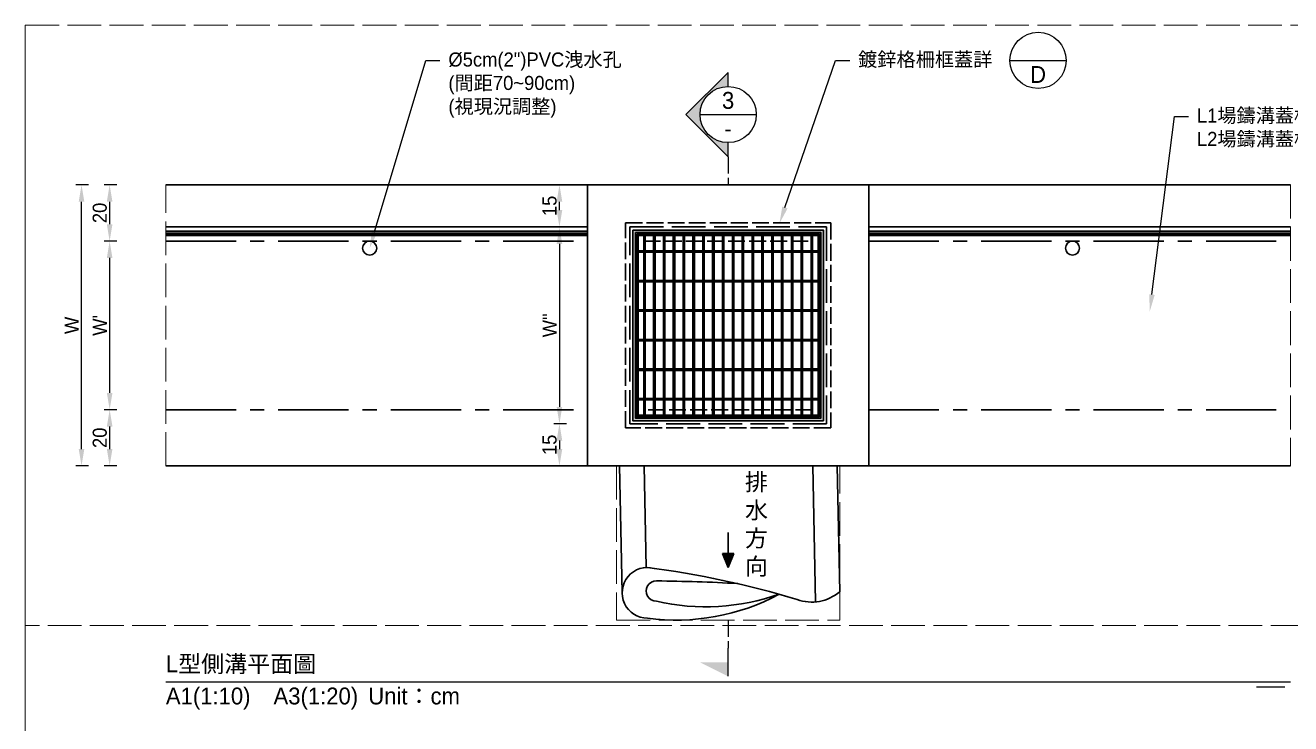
# Model space of a CAD drawing. Extents: x -6810 to 5075, y -2187 to 1200.
# Drawn here: x -5730 to -5279.9, y -248.5 to 0 of the extents above; entities that cross this region are included whole.
import ezdxf
from ezdxf import colors
from ezdxf.entities.mleader import LeaderData, LeaderLine
from ezdxf.math import Vec2, Vec3

# ---------------------------------------------------------------- set-up
doc = ezdxf.new("R2010")
doc.units = 0
doc.header["$MEASUREMENT"] = 0
doc.linetypes.add('ACAD_ISO02W100', pattern=[15, 12, -3])
doc.linetypes.add('CENTERX2', pattern=[4, 2.5, -0.5, 0.5, -0.5])
doc.layers.add('一、4.基本-隱藏', color=9, linetype='ACAD_ISO02W100', lineweight=20, plot=False)
doc.layers.add('三、1.文字-說明文字', color=2, linetype='Continuous')
doc.layers.add('三、3.文字-註解文字', color=2, linetype='Continuous')
for name, color, linetype, lineweight in [('二、2.繪圖-施作項目', 181, 'Continuous', 30), ('二、3.繪圖-排水流向', 170, 'Continuous', 30), ('二、6.繪圖-其他施作項目', 35, 'Continuous', 30)]:
    doc.layers.add(name, color=color, linetype=linetype, lineweight=lineweight)
doc.styles.add('次圖名(詳圖)', font='MS PGothic.ttf', dxfattribs={"height": 6})
doc.styles.add('註解文字(詳圖)', font='MS PGothic.ttf', dxfattribs={"height": 5})
doc.dimstyles.new('註解文字(詳圖)', dxfattribs={"dimtxt": 5, "dimasz": 6, "dimexe": 2, "dimexo": 5, "dimgap": 1, "dimtad": 2, "dimzin": 0, "dimdsep": 46, "dimtxsty": '註解文字(詳圖)', "dimcen": 0.1, "dimclrd": 144, "dimclre": 144, "dimclrt": 256, "dimadec": 0, "dimazin": 0, "dimtfac": 1, "dimtofl": 0, "dimtmove": 0, "dimatfit": 3, "dimfxlon": 1, "dimtolj": 1, "dimtzin": 0, "dimlwd": -1, "dimlwe": -1, "dimarcsym": 1})
pattern_1 = [(45, (-6915.3608, 106.9043), (-2.65165, 2.65165), []), (45, (-6914.477, 106.9043), (-2.65165, 2.65165), []), (45, (-6913.593, 106.9043), (-2.65165, 2.65165), []), (45, (-6912.709, 106.9043), (-2.65165, 2.65165), [])]

# ---------------------------------------------------------------- blocks, each defined once
blk = doc.blocks.new('*D221')
at = {"layer": 'Defpoints', "color": 0, "transparency": 16777216}
for p in [(-5680, -56.75), (-5700, -76.75), (-5680, -76.75)]:
    blk.add_point(p, dxfattribs=at)
at = {"layer": '三、3.文字-註解文字', "color": 144, "transparency": 16777216}
for p, q in [((-5697.5, -56.75), (-5702, -56.75)), ((-5700, -62.75), (-5700, -70.75)), ((-5697.5, -76.75), (-5702, -76.75))]:
    blk.add_line(p, q, dxfattribs=at)
for points in [[(-5701, -62.75), (-5699, -62.75), (-5700, -56.75)], [(-5701, -70.75), (-5699, -70.75), (-5700, -76.75)]]:
    blk.add_solid(points, dxfattribs=at)
at = {"layer": '三、3.文字-註解文字', "transparency": 16777216, "insert": (-5703.5, -66.75), "char_height": 5, "attachment_point": 5, "rotation": 90, "style": '註解文字(詳圖)'}
blk.add_mtext('\\A1;20', dxfattribs=at)
blk = doc.blocks.new('*D222')
at = {"layer": 'Defpoints', "color": 0, "transparency": 16777216}
for p in [(-5680, -76.75), (-5700, -136.75), (-5680, -136.75)]:
    blk.add_point(p, dxfattribs=at)
at = {"layer": '三、3.文字-註解文字', "color": 144, "transparency": 16777216}
for p, q in [((-5697.5, -76.75), (-5702, -76.75)), ((-5700, -82.75), (-5700, -130.75)), ((-5697.5, -136.75), (-5702, -136.75))]:
    blk.add_line(p, q, dxfattribs=at)
for points in [[(-5701, -82.75), (-5699, -82.75), (-5700, -76.75)], [(-5701, -130.75), (-5699, -130.75), (-5700, -136.75)]]:
    blk.add_solid(points, dxfattribs=at)
at = {"layer": '三、3.文字-註解文字', "transparency": 16777216, "insert": (-5703.5, -106.75), "char_height": 5, "attachment_point": 5, "rotation": 90, "style": '註解文字(詳圖)'}
blk.add_mtext("\\A1;W'", dxfattribs=at)
blk = doc.blocks.new('*D223')
at = {"layer": 'Defpoints', "color": 0, "transparency": 16777216}
for p in [(-5680, -136.75), (-5700, -156.75), (-5680, -156.75)]:
    blk.add_point(p, dxfattribs=at)
at = {"layer": '三、3.文字-註解文字', "color": 144, "transparency": 16777216}
for p, q in [((-5697.5, -136.75), (-5702, -136.75)), ((-5700, -142.75), (-5700, -150.75)), ((-5697.5, -156.75), (-5702, -156.75))]:
    blk.add_line(p, q, dxfattribs=at)
for points in [[(-5701, -142.75), (-5699, -142.75), (-5700, -136.75)], [(-5701, -150.75), (-5699, -150.75), (-5700, -156.75)]]:
    blk.add_solid(points, dxfattribs=at)
at = {"layer": '三、3.文字-註解文字', "transparency": 16777216, "insert": (-5703.5, -146.75), "char_height": 5, "attachment_point": 5, "rotation": 90, "style": '註解文字(詳圖)'}
blk.add_mtext('\\A1;20', dxfattribs=at)
blk = doc.blocks.new('排水流向')
at = {"layer": '二、3.繪圖-排水流向'}
h = blk.add_hatch(color=256, dxfattribs=at)
h.dxf.hatch_style = 1
h.paths.add_polyline_path([(0, 1), (0, -1), (2.5, 0)])
for points in [[(-3.75, 0), (0, 0)], [(0, 1), (0, -1)], [(2.5, 0), (0, 1)], [(2.5, 0), (0, -1)]]:
    blk.add_lwpolyline(points, dxfattribs=at)
blk = doc.blocks.new('*D335')
at = {"layer": 'Defpoints', "color": 0, "ltscale": 0.25, "transparency": 16777216}
for p in [(-5540, -56.75), (-5515, -56.75), (-5515, -71.75)]:
    blk.add_point(p, dxfattribs=at)
at = {"layer": '三、3.文字-註解文字', "color": 144, "ltscale": 0.25, "transparency": 16777216}
for p, q in [((-5537.5, -56.75), (-5542, -56.75)), ((-5540, -65.75), (-5540, -62.75)), ((-5537.5, -71.75), (-5542, -71.75))]:
    blk.add_line(p, q, dxfattribs=at)
for points in [[(-5541, -62.75), (-5539, -62.75), (-5540, -56.75)], [(-5541, -65.75), (-5539, -65.75), (-5540, -71.75)]]:
    blk.add_solid(points, dxfattribs=at)
at = {"layer": '三、3.文字-註解文字', "ltscale": 0.25, "transparency": 16777216, "insert": (-5543.5, -64.25), "char_height": 5, "attachment_point": 5, "rotation": 90, "style": '註解文字(詳圖)'}
blk.add_mtext('\\A1;15', dxfattribs=at)
blk = doc.blocks.new('*D336')
at = {"layer": 'Defpoints', "color": 0, "ltscale": 0.25, "transparency": 16777216}
for p in [(-5515, -71.75), (-5540, -141.75), (-5515, -141.75)]:
    blk.add_point(p, dxfattribs=at)
at = {"layer": '三、3.文字-註解文字', "color": 144, "ltscale": 0.25, "transparency": 16777216}
for p, q in [((-5537.5, -71.75), (-5542, -71.75)), ((-5540, -77.75), (-5540, -135.75)), ((-5537.5, -141.75), (-5542, -141.75))]:
    blk.add_line(p, q, dxfattribs=at)
for points in [[(-5541, -77.75), (-5539, -77.75), (-5540, -71.75)], [(-5541, -135.75), (-5539, -135.75), (-5540, -141.75)]]:
    blk.add_solid(points, dxfattribs=at)
at = {"layer": '三、3.文字-註解文字', "ltscale": 0.25, "transparency": 16777216, "insert": (-5543.5, -106.75), "char_height": 5, "attachment_point": 5, "rotation": 90, "style": '註解文字(詳圖)'}
blk.add_mtext('\\A1;W"', dxfattribs=at)
blk = doc.blocks.new('*D337')
at = {"layer": 'Defpoints', "color": 0, "ltscale": 0.25, "transparency": 16777216}
for p in [(-5515, -141.75), (-5540, -156.75), (-5515, -156.75)]:
    blk.add_point(p, dxfattribs=at)
at = {"layer": '三、3.文字-註解文字', "color": 144, "ltscale": 0.25, "transparency": 16777216}
for p, q in [((-5537.5, -141.75), (-5542, -141.75)), ((-5540, -147.75), (-5540, -150.75)), ((-5537.5, -156.75), (-5542, -156.75))]:
    blk.add_line(p, q, dxfattribs=at)
for points in [[(-5541, -147.75), (-5539, -147.75), (-5540, -141.75)], [(-5541, -150.75), (-5539, -150.75), (-5540, -156.75)]]:
    blk.add_solid(points, dxfattribs=at)
at = {"layer": '三、3.文字-註解文字', "ltscale": 0.25, "transparency": 16777216, "insert": (-5543.5, -149.25), "char_height": 5, "attachment_point": 5, "rotation": 90, "style": '註解文字(詳圖)'}
blk.add_mtext('\\A1;15', dxfattribs=at)
blk = doc.blocks.new('*D338')
at = {"layer": 'Defpoints', "color": 0, "ltscale": 0.25, "transparency": 16777216}
for p in [(-5710, -56.75), (-5680, -56.75), (-5680, -156.75)]:
    blk.add_point(p, dxfattribs=at)
at = {"layer": '三、3.文字-註解文字', "color": 144, "ltscale": 0.25, "transparency": 16777216}
for p, q in [((-5707.5, -56.75), (-5712, -56.75)), ((-5710, -150.75), (-5710, -62.75)), ((-5707.5, -156.75), (-5712, -156.75))]:
    blk.add_line(p, q, dxfattribs=at)
for points in [[(-5711, -62.75), (-5709, -62.75), (-5710, -56.75)], [(-5711, -150.75), (-5709, -150.75), (-5710, -156.75)]]:
    blk.add_solid(points, dxfattribs=at)
at = {"layer": '三、3.文字-註解文字', "ltscale": 0.25, "transparency": 16777216, "insert": (-5713.5, -106.75), "char_height": 5, "attachment_point": 5, "rotation": 90, "style": '註解文字(詳圖)'}
blk.add_mtext('\\A1;W', dxfattribs=at)

msp = doc.modelspace()

# ---------------------------------------------------------------- hatches: boundary and pattern name
at = {"layer": '三、3.文字-註解文字'}
h = msp.add_hatch(color=256, dxfattribs=at)
h.dxf.hatch_style = 1
h.paths.add_polyline_path([(-5480, -16.75), (-5495, -31.75), (-5480, -46.75), (-5480, -41.75, -0.4142136), (-5490, -31.75, -0.4142136), (-5480, -21.75)])
h = msp.add_hatch(color=256, dxfattribs=at)
h.dxf.hatch_style = 1
h.paths.add_polyline_path([(-5490, -226.602), (-5480, -231.602), (-5480, -226.602)])
at = {"layer": '二、6.繪圖-其他施作項目'}
h = msp.add_hatch(color=256, dxfattribs=at)
h.dxf.hatch_style = 1
h.paths.add_polyline_path([(-5513.9, -140.65), (-5446.1, -140.65), (-5446.1, -72.85), (-5513.9, -72.85)])
h.paths.add_polyline_path([(-5513, -139.75), (-5447, -139.75), (-5447, -73.75), (-5513, -73.75)], flags=16)
h = msp.add_hatch(dxfattribs=at)
h.set_pattern_fill('ANSI34', color=256, scale=5)
h.set_pattern_definition(pattern_1)
h.paths.add_polyline_path([(-5448, -80.25), (-5512, -80.25), (-5512, -80.75), (-5448, -80.75)])
h = msp.add_hatch(dxfattribs=at)
h.set_pattern_fill('ANSI34', color=256, scale=5)
h.set_pattern_definition(pattern_1)
h.paths.add_polyline_path([(-5448, -90.75), (-5512, -90.75), (-5512, -91.25), (-5448, -91.25)])
h = msp.add_hatch(dxfattribs=at)
h.set_pattern_fill('ANSI34', color=256, scale=5)
h.set_pattern_definition(pattern_1)
h.paths.add_polyline_path([(-5448, -101.25), (-5512, -101.25), (-5512, -101.75), (-5448, -101.75)])
h = msp.add_hatch(dxfattribs=at)
h.set_pattern_fill('ANSI34', color=256, scale=5)
h.set_pattern_definition(pattern_1)
h.paths.add_polyline_path([(-5448, -111.75), (-5512, -111.75), (-5512, -112.25), (-5448, -112.25)])
h = msp.add_hatch(dxfattribs=at)
h.set_pattern_fill('ANSI34', color=256, scale=5)
h.set_pattern_definition(pattern_1)
h.paths.add_polyline_path([(-5448, -122.25), (-5512, -122.25), (-5512, -122.75), (-5448, -122.75)])
h = msp.add_hatch(dxfattribs=at)
h.set_pattern_fill('ANSI34', color=256, scale=5)
h.set_pattern_definition(pattern_1)
h.paths.add_polyline_path([(-5448, -132.75), (-5512, -132.75), (-5512, -133.25), (-5448, -133.25)])

# ---------------------------------------------------------------- linework, layer by layer
at = {"layer": '一、4.基本-隱藏'}
for points in [[(-5730, 0), (-4950, 0), (-4950, -507), (-5730, -507)], [(-5730, 0), (-5230, 0), (-5230, -213.5), (-5730, -213.5)], [(-5680, -56.75), (-5530, -56.75), (-5530, -156.75), (-5680, -156.75)], [(-5430, -56.75), (-5280, -56.75), (-5280, -156.75), (-5430, -156.75)], [(-5519.698, -156.75), (-5519.698, -211.602), (-5440.302, -211.602), (-5440.302, -156.75)], [(-5230, -213.5), (-5730, -213.5), (-5730, -253.5), (-5230, -253.5)]]:
    msp.add_lwpolyline(points, close=True, dxfattribs=at)
at = {"layer": '三、3.文字-註解文字'}
for points in [[(-5379.75, -12.5), (-5359.75, -12.5)], [(-5480, -21.75), (-5480, -16.75), (-5495, -31.75), (-5480, -46.75), (-5480, -41.75)], [(-5490, -31.75), (-5470, -31.75)], [(-5480, -231.602), (-5480, -221.602)], [(-5680, -233.5), (-5280, -233.5)], [(-5282, -235.5), (-5292, -235.5)]]:
    msp.add_lwpolyline(points, dxfattribs=at)
at = {"layer": '三、3.文字-註解文字', "linetype": 'ACAD_ISO02W100', "ltscale": 0.5}
for points in [[(-5480, -46.75), (-5480, -56.75)], [(-5480, -211.602), (-5480, -221.602)]]:
    msp.add_lwpolyline(points, dxfattribs=at)
at = {"layer": '三、3.文字-註解文字'}
for centre in [(-5369.75, -12.5), (-5480, -31.75)]:
    msp.add_circle(centre, 10, dxfattribs=at)
at = {"layer": '二、2.繪圖-施作項目'}
msp.add_lwpolyline([(-5530, -56.75), (-5430, -56.75), (-5430, -156.75), (-5530, -156.75)], close=True, dxfattribs=at)
at = {"layer": '二、2.繪圖-施作項目', "linetype": 'ACAD_ISO02W100'}
msp.add_lwpolyline([(-5515, -71.75), (-5445, -71.75), (-5445, -141.75), (-5515, -141.75)], close=True, dxfattribs=at)
at = {"layer": '二、6.繪圖-其他施作項目'}
for points in [[(-5680, -56.75), (-5530, -56.75)], [(-5430, -56.75), (-5280, -56.75)], [(-5680, -71.75), (-5530, -71.75)], [(-5430, -71.75), (-5280, -71.75)], [(-5680, -73.25), (-5530, -73.25)], [(-5680, -74), (-5530, -74)], [(-5680, -74.375), (-5530, -74.375)], [(-5680, -74.75), (-5530, -74.75)], [(-5512.5, -74.25), (-5447.5, -74.25)], [(-5512.5, -74.25), (-5512.5, -139.25)], [(-5512, -74.25), (-5512, -139.25)], [(-5512, -74.75), (-5448, -74.75)], [(-5510, -74.75), (-5510, -80.25)], [(-5509.5, -74.75), (-5509.5, -80.25)], [(-5506.5, -74.75), (-5506.5, -80.25)], [(-5506, -74.75), (-5506, -80.25)], [(-5503, -74.75), (-5503, -80.25)], [(-5502.5, -74.75), (-5502.5, -80.25)], [(-5499.5, -74.75), (-5499.5, -80.25)], [(-5499, -74.75), (-5499, -80.25)], [(-5496, -74.75), (-5496, -80.25)], [(-5495.5, -74.75), (-5495.5, -80.25)], [(-5492.5, -74.75), (-5492.5, -80.25)], [(-5492, -74.75), (-5492, -80.25)], [(-5489, -74.75), (-5489, -80.25)], [(-5488.5, -74.75), (-5488.5, -80.25)], [(-5485.5, -74.75), (-5485.5, -80.25)], [(-5485, -74.75), (-5485, -80.25)], [(-5482, -74.75), (-5482, -80.25)], [(-5481.5, -74.75), (-5481.5, -80.25)], [(-5478.5, -74.75), (-5478.5, -80.25)], [(-5478, -74.75), (-5478, -80.25)], [(-5475, -74.75), (-5475, -80.25)], [(-5474.5, -74.75), (-5474.5, -80.25)], [(-5471.5, -74.75), (-5471.5, -80.25)], [(-5471, -74.75), (-5471, -80.25)], [(-5468, -74.75), (-5468, -80.25)], [(-5467.5, -74.75), (-5467.5, -80.25)], [(-5464.5, -74.75), (-5464.5, -80.25)], [(-5464, -74.75), (-5464, -80.25)], [(-5461, -74.75), (-5461, -80.25)], [(-5460.5, -74.75), (-5460.5, -80.25)], [(-5457.5, -74.75), (-5457.5, -80.25)], [(-5457, -74.75), (-5457, -80.25)], [(-5454, -74.75), (-5454, -80.25)], [(-5453.5, -74.75), (-5453.5, -80.25)], [(-5450.5, -74.75), (-5450.5, -80.25)], [(-5450, -74.75), (-5450, -80.25)], [(-5448, -74.25), (-5448, -139.25)], [(-5447.5, -74.25), (-5447.5, -139.25)], [(-5430, -73.25), (-5280, -73.25)], [(-5430, -74), (-5280, -74)], [(-5430, -74.375), (-5280, -74.375)], [(-5430, -74.75), (-5280, -74.75)], [(-5512, -80.25), (-5448, -80.25)], [(-5512, -80.75), (-5448, -80.75)], [(-5510, -80.75), (-5510, -90.75)], [(-5509.5, -80.75), (-5509.5, -90.75)], [(-5506.5, -80.75), (-5506.5, -90.75)], [(-5506, -80.75), (-5506, -90.75)], [(-5503, -80.75), (-5503, -90.75)], [(-5502.5, -80.75), (-5502.5, -90.75)], [(-5499.5, -80.75), (-5499.5, -90.75)], [(-5499, -80.75), (-5499, -90.75)], [(-5496, -80.75), (-5496, -90.75)], [(-5495.5, -80.75), (-5495.5, -90.75)], [(-5492.5, -80.75), (-5492.5, -90.75)], [(-5492, -80.75), (-5492, -90.75)], [(-5489, -80.75), (-5489, -90.75)], [(-5488.5, -80.75), (-5488.5, -90.75)], [(-5485.5, -80.75), (-5485.5, -90.75)], [(-5485, -80.75), (-5485, -90.75)], [(-5482, -80.75), (-5482, -90.75)], [(-5481.5, -80.75), (-5481.5, -90.75)], [(-5478.5, -80.75), (-5478.5, -90.75)], [(-5478, -80.75), (-5478, -90.75)], [(-5475, -80.75), (-5475, -90.75)], [(-5474.5, -80.75), (-5474.5, -90.75)], [(-5471.5, -80.75), (-5471.5, -90.75)], [(-5471, -80.75), (-5471, -90.75)], [(-5468, -80.75), (-5468, -90.75)], [(-5467.5, -80.75), (-5467.5, -90.75)], [(-5464.5, -80.75), (-5464.5, -90.75)], [(-5464, -80.75), (-5464, -90.75)], [(-5461, -80.75), (-5461, -90.75)], [(-5460.5, -80.75), (-5460.5, -90.75)], [(-5457.5, -80.75), (-5457.5, -90.75)], [(-5457, -80.75), (-5457, -90.75)], [(-5454, -80.75), (-5454, -90.75)], [(-5453.5, -80.75), (-5453.5, -90.75)], [(-5450.5, -80.75), (-5450.5, -90.75)], [(-5450, -80.75), (-5450, -90.75)], [(-5512, -90.75), (-5448, -90.75)], [(-5512, -91.25), (-5448, -91.25)], [(-5510, -91.25), (-5510, -101.25)], [(-5509.5, -91.25), (-5509.5, -101.25)], [(-5506.5, -91.25), (-5506.5, -101.25)], [(-5506, -91.25), (-5506, -101.25)], [(-5503, -91.25), (-5503, -101.25)], [(-5502.5, -91.25), (-5502.5, -101.25)], [(-5499.5, -91.25), (-5499.5, -101.25)], [(-5499, -91.25), (-5499, -101.25)], [(-5496, -91.25), (-5496, -101.25)], [(-5495.5, -91.25), (-5495.5, -101.25)], [(-5492.5, -91.25), (-5492.5, -101.25)], [(-5492, -91.25), (-5492, -101.25)], [(-5489, -91.25), (-5489, -101.25)], [(-5488.5, -91.25), (-5488.5, -101.25)], [(-5485.5, -91.25), (-5485.5, -101.25)], [(-5485, -91.25), (-5485, -101.25)], [(-5482, -91.25), (-5482, -101.25)], [(-5481.5, -91.25), (-5481.5, -101.25)], [(-5478.5, -91.25), (-5478.5, -101.25)], [(-5478, -91.25), (-5478, -101.25)], [(-5475, -91.25), (-5475, -101.25)], [(-5474.5, -91.25), (-5474.5, -101.25)], [(-5471.5, -91.25), (-5471.5, -101.25)], [(-5471, -91.25), (-5471, -101.25)], [(-5468, -91.25), (-5468, -101.25)], [(-5467.5, -91.25), (-5467.5, -101.25)], [(-5464.5, -91.25), (-5464.5, -101.25)], [(-5464, -91.25), (-5464, -101.25)], [(-5461, -91.25), (-5461, -101.25)], [(-5460.5, -91.25), (-5460.5, -101.25)], [(-5457.5, -91.25), (-5457.5, -101.25)], [(-5457, -91.25), (-5457, -101.25)], [(-5454, -91.25), (-5454, -101.25)], [(-5453.5, -91.25), (-5453.5, -101.25)], [(-5450.5, -91.25), (-5450.5, -101.25)], [(-5450, -91.25), (-5450, -101.25)], [(-5512, -101.25), (-5448, -101.25)], [(-5512, -101.75), (-5448, -101.75)], [(-5510, -101.75), (-5510, -111.75)], [(-5509.5, -101.75), (-5509.5, -111.75)], [(-5506.5, -101.75), (-5506.5, -111.75)], [(-5506, -101.75), (-5506, -111.75)], [(-5503, -101.75), (-5503, -111.75)], [(-5502.5, -101.75), (-5502.5, -111.75)], [(-5499.5, -101.75), (-5499.5, -111.75)], [(-5499, -101.75), (-5499, -111.75)], [(-5496, -101.75), (-5496, -111.75)], [(-5495.5, -101.75), (-5495.5, -111.75)], [(-5492.5, -101.75), (-5492.5, -111.75)], [(-5492, -101.75), (-5492, -111.75)], [(-5489, -101.75), (-5489, -111.75)], [(-5488.5, -101.75), (-5488.5, -111.75)], [(-5485.5, -101.75), (-5485.5, -111.75)], [(-5485, -101.75), (-5485, -111.75)], [(-5482, -101.75), (-5482, -111.75)], [(-5481.5, -101.75), (-5481.5, -111.75)], [(-5478.5, -101.75), (-5478.5, -111.75)], [(-5478, -101.75), (-5478, -111.75)], [(-5475, -101.75), (-5475, -111.75)], [(-5474.5, -101.75), (-5474.5, -111.75)], [(-5471.5, -101.75), (-5471.5, -111.75)], [(-5471, -101.75), (-5471, -111.75)], [(-5468, -101.75), (-5468, -111.75)], [(-5467.5, -101.75), (-5467.5, -111.75)], [(-5464.5, -101.75), (-5464.5, -111.75)], [(-5464, -101.75), (-5464, -111.75)], [(-5461, -101.75), (-5461, -111.75)], [(-5460.5, -101.75), (-5460.5, -111.75)], [(-5457.5, -101.75), (-5457.5, -111.75)], [(-5457, -101.75), (-5457, -111.75)], [(-5454, -101.75), (-5454, -111.75)], [(-5453.5, -101.75), (-5453.5, -111.75)], [(-5450.5, -101.75), (-5450.5, -111.75)], [(-5450, -101.75), (-5450, -111.75)], [(-5512, -111.75), (-5448, -111.75)], [(-5512, -112.25), (-5448, -112.25)], [(-5510, -112.25), (-5510, -122.25)], [(-5509.5, -112.25), (-5509.5, -122.25)], [(-5506.5, -112.25), (-5506.5, -122.25)], [(-5506, -112.25), (-5506, -122.25)], [(-5503, -112.25), (-5503, -122.25)], [(-5502.5, -112.25), (-5502.5, -122.25)], [(-5499.5, -112.25), (-5499.5, -122.25)], [(-5499, -112.25), (-5499, -122.25)], [(-5496, -112.25), (-5496, -122.25)], [(-5495.5, -112.25), (-5495.5, -122.25)], [(-5492.5, -112.25), (-5492.5, -122.25)], [(-5492, -112.25), (-5492, -122.25)], [(-5489, -112.25), (-5489, -122.25)], [(-5488.5, -112.25), (-5488.5, -122.25)], [(-5485.5, -112.25), (-5485.5, -122.25)], [(-5485, -112.25), (-5485, -122.25)], [(-5482, -112.25), (-5482, -122.25)], [(-5481.5, -112.25), (-5481.5, -122.25)], [(-5478.5, -112.25), (-5478.5, -122.25)], [(-5478, -112.25), (-5478, -122.25)], [(-5475, -112.25), (-5475, -122.25)], [(-5474.5, -112.25), (-5474.5, -122.25)], [(-5471.5, -112.25), (-5471.5, -122.25)], [(-5471, -112.25), (-5471, -122.25)], [(-5468, -112.25), (-5468, -122.25)], [(-5467.5, -112.25), (-5467.5, -122.25)], [(-5464.5, -112.25), (-5464.5, -122.25)], [(-5464, -112.25), (-5464, -122.25)], [(-5461, -112.25), (-5461, -122.25)], [(-5460.5, -112.25), (-5460.5, -122.25)], [(-5457.5, -112.25), (-5457.5, -122.25)], [(-5457, -112.25), (-5457, -122.25)], [(-5454, -112.25), (-5454, -122.25)], [(-5453.5, -112.25), (-5453.5, -122.25)], [(-5450.5, -112.25), (-5450.5, -122.25)], [(-5450, -112.25), (-5450, -122.25)], [(-5512, -122.25), (-5448, -122.25)], [(-5512, -122.75), (-5448, -122.75)], [(-5510, -122.75), (-5510, -132.75)], [(-5509.5, -122.75), (-5509.5, -132.75)], [(-5506.5, -122.75), (-5506.5, -132.75)], [(-5506, -122.75), (-5506, -132.75)], [(-5503, -122.75), (-5503, -132.75)], [(-5502.5, -122.75), (-5502.5, -132.75)], [(-5499.5, -122.75), (-5499.5, -132.75)], [(-5499, -122.75), (-5499, -132.75)], [(-5496, -122.75), (-5496, -132.75)], [(-5495.5, -122.75), (-5495.5, -132.75)], [(-5492.5, -122.75), (-5492.5, -132.75)], [(-5492, -122.75), (-5492, -132.75)], [(-5489, -122.75), (-5489, -132.75)], [(-5488.5, -122.75), (-5488.5, -132.75)], [(-5485.5, -122.75), (-5485.5, -132.75)], [(-5485, -122.75), (-5485, -132.75)], [(-5482, -122.75), (-5482, -132.75)], [(-5481.5, -122.75), (-5481.5, -132.75)], [(-5478.5, -122.75), (-5478.5, -132.75)], [(-5478, -122.75), (-5478, -132.75)], [(-5475, -122.75), (-5475, -132.75)], [(-5474.5, -122.75), (-5474.5, -132.75)], [(-5471.5, -122.75), (-5471.5, -132.75)], [(-5471, -122.75), (-5471, -132.75)], [(-5468, -122.75), (-5468, -132.75)], [(-5467.5, -122.75), (-5467.5, -132.75)], [(-5464.5, -122.75), (-5464.5, -132.75)], [(-5464, -122.75), (-5464, -132.75)], [(-5461, -122.75), (-5461, -132.75)], [(-5460.5, -122.75), (-5460.5, -132.75)], [(-5457.5, -122.75), (-5457.5, -132.75)], [(-5457, -122.75), (-5457, -132.75)], [(-5454, -122.75), (-5454, -132.75)], [(-5453.5, -122.75), (-5453.5, -132.75)], [(-5450.5, -122.75), (-5450.5, -132.75)], [(-5450, -122.75), (-5450, -132.75)], [(-5512, -132.75), (-5448, -132.75)], [(-5512, -133.25), (-5448, -133.25)], [(-5510, -133.25), (-5510, -138.75)], [(-5509.5, -133.25), (-5509.5, -138.75)], [(-5506.5, -133.25), (-5506.5, -138.75)], [(-5506, -133.25), (-5506, -138.75)], [(-5503, -133.25), (-5503, -138.75)], [(-5502.5, -133.25), (-5502.5, -138.75)], [(-5499.5, -133.25), (-5499.5, -138.75)], [(-5499, -133.25), (-5499, -138.75)], [(-5496, -133.25), (-5496, -138.75)], [(-5495.5, -133.25), (-5495.5, -138.75)], [(-5492.5, -133.25), (-5492.5, -138.75)], [(-5492, -133.25), (-5492, -138.75)], [(-5489, -133.25), (-5489, -138.75)], [(-5488.5, -133.25), (-5488.5, -138.75)], [(-5485.5, -133.25), (-5485.5, -138.75)], [(-5485, -133.25), (-5485, -138.75)], [(-5482, -133.25), (-5482, -138.75)], [(-5481.5, -133.25), (-5481.5, -138.75)], [(-5478.5, -133.25), (-5478.5, -138.75)], [(-5478, -133.25), (-5478, -138.75)], [(-5475, -133.25), (-5475, -138.75)], [(-5474.5, -133.25), (-5474.5, -138.75)], [(-5471.5, -133.25), (-5471.5, -138.75)], [(-5471, -133.25), (-5471, -138.75)], [(-5468, -133.25), (-5468, -138.75)], [(-5467.5, -133.25), (-5467.5, -138.75)], [(-5464.5, -133.25), (-5464.5, -138.75)], [(-5464, -133.25), (-5464, -138.75)], [(-5461, -133.25), (-5461, -138.75)], [(-5460.5, -133.25), (-5460.5, -138.75)], [(-5457.5, -133.25), (-5457.5, -138.75)], [(-5457, -133.25), (-5457, -138.75)], [(-5454, -133.25), (-5454, -138.75)], [(-5453.5, -133.25), (-5453.5, -138.75)], [(-5450.5, -133.25), (-5450.5, -138.75)], [(-5450, -133.25), (-5450, -138.75)], [(-5512.5, -139.25), (-5447.5, -139.25)], [(-5512, -138.75), (-5448, -138.75)], [(-5680, -156.75), (-5530, -156.75)], [(-5517.698, -201.898), (-5518.601, -156.75)], [(-5509.176, -192.896), (-5509.899, -156.75)], [(-5448.919, -205.126), (-5449.887, -156.75)], [(-5440.302, -201.516), (-5441.192, -156.75)], [(-5430, -156.75), (-5280, -156.75)]]:
    msp.add_lwpolyline(points, dxfattribs=at)
at = {"layer": '二、6.繪圖-其他施作項目', "linetype": 'ACAD_ISO02W100', "ltscale": 0.5}
for points in [[(-5516.5, -70.25), (-5443.5, -70.25), (-5443.5, -143.25), (-5516.5, -143.25)], [(-5510, -76.75), (-5450, -76.75), (-5450, -136.75), (-5510, -136.75)]]:
    msp.add_lwpolyline(points, close=True, dxfattribs=at)
at = {"layer": '二、6.繪圖-其他施作項目'}
for points in [[(-5513.9, -72.85), (-5446.1, -72.85), (-5446.1, -140.65), (-5513.9, -140.65)], [(-5513, -73.75), (-5447, -73.75), (-5447, -139.75), (-5513, -139.75)], [(-5512.5, -74.25), (-5447.5, -74.25), (-5447.5, -139.25), (-5512.5, -139.25)]]:
    msp.add_lwpolyline(points, close=True, dxfattribs=at)
at = {"layer": '二、6.繪圖-其他施作項目', "linetype": 'CENTERX2', "ltscale": 10}
for points in [[(-5680, -76.75), (-5530, -76.75)], [(-5430, -76.75), (-5280, -76.75)], [(-5680, -136.75), (-5530, -136.75)], [(-5430, -136.75), (-5280, -136.75)]]:
    msp.add_lwpolyline(points, dxfattribs=at)
at = {"layer": '二、6.繪圖-其他施作項目'}
for points in [[(-5461.863, -202.42, -0.1578495), (-5508.682, -210.913, -1.1409026), (-5506.339, -193.192)], [(-5508.682, -192.882, -0.0416835), (-5455.467, -204.289, 0.2681724), (-5440.302, -201.516, 0.2681724)], [(-5461.802, -202.387, -0.1399452), (-5505.514, -204.918, -1.0112817), (-5505.433, -197.646, -0.0106152), (-5476.584, -198.584)]]:
    msp.add_lwpolyline(points, format="xyb", dxfattribs=at)
for centre in [(-5607.5, -79.25), (-5357.5, -79.25)]:
    msp.add_circle(centre, 2.5, dxfattribs=at)

# ---------------------------------------------------------------- block references
at = {"xscale": 2, "yscale": 2, "zscale": 2, "rotation": 270}
msp.add_blockref('排水流向', (-5480, -187.926), dxfattribs=at)

# ---------------------------------------------------------------- texts
at = {"layer": '三、1.文字-說明文字', "char_height": 6, "attachment_point": 5, "style": '註解文字(詳圖)'}
for s, width, insert in [('{\\fMS PGothic|b0|i0|c128|p34;D}', 12.5857, (-5369.75, -17.5)), ('{\\fMS PGothic|b0|i0|c128|p34;排水方向}', 6, (-5469.928, -177.802))]:
    msp.add_mtext_dynamic_manual_height_columns(s, width=width, gutter_width=30, heights=[0], dxfattribs=dict(at, insert=insert))
at = {"layer": '三、3.文字-註解文字', "char_height": 6}
for s, width, gutter_width, insert, attachment_point, style in [('3', 6.60394, 25, (-5480, -26.75), 5, '註解文字(詳圖)'), ('-', 6.60394, 25, (-5480, -36.75), 5, '註解文字(詳圖)'), ('L型側溝平面圖', 131.94411, 15, (-5680, -227.5), 4, '次圖名(詳圖)'), ('A1(1:10)\u3000A3(1:20){\\fMS PGothic|b0|i0|c128|p34;^IUnit：cm}', 136.03259, 15, (-5680, -239.5), 4, '次圖名(詳圖)')]:
    msp.add_mtext_dynamic_manual_height_columns(s, width=width, gutter_width=gutter_width, heights=[0], dxfattribs=dict(at, insert=insert, attachment_point=attachment_point, style=style))

# ---------------------------------------------------------------- dimensions: what is measured, and where the dimension line sits
at = {"layer": '三、3.文字-註解文字', "ltscale": 0.25}
for base, p1, p2, text, picture, middle in [((-5710, -56.75), (-5680, -156.75), (-5680, -56.75), 'W', '*D338', (-5713.5, -106.75)), ((-5540, -56.75), (-5515, -71.75), (-5515, -56.75), '15', '*D335', (-5543.5, -64.25)), ((-5540, -141.75), (-5515, -71.75), (-5515, -141.75), 'W"', '*D336', (-5543.5, -106.75)), ((-5540, -156.75), (-5515, -141.75), (-5515, -156.75), '15', '*D337', (-5543.5, -149.25))]:
    dim = msp.add_linear_dim(base=base, p1=p1, p2=p2, angle=90, text=text, dimstyle='註解文字(詳圖)', dxfattribs=at)
    dim.commit()
    dim.dimension.update_dxf_attribs({"geometry": picture, "text_midpoint": middle})
at = {"layer": '三、3.文字-註解文字'}
for base, p1, p2, text, picture, middle in [((-5700, -76.75), (-5680, -56.75), (-5680, -76.75), '20', '*D221', (-5703.5, -66.75)), ((-5700, -136.75), (-5680, -76.75), (-5680, -136.75), "W'", '*D222', (-5703.5, -106.75)), ((-5700, -156.75), (-5680, -136.75), (-5680, -156.75), '20', '*D223', (-5703.5, -146.75))]:
    dim = msp.add_linear_dim(base=base, p1=p1, p2=p2, angle=90, text=text, dimstyle='註解文字(詳圖)', dxfattribs=at)
    dim.commit()
    dim.dimension.update_dxf_attribs({"geometry": picture, "text_midpoint": middle})

# ---------------------------------------------------------------- leaders
ml = msp.add_multileader_mtext('Standard', dxfattribs=at)
ml.set_content('{\\fMS PGothic|b0|i0|c128|p34;%%C5cm(2")PVC洩水孔}\\P{\\fMS PGothic|b0|i0|c128|p34;(間距70~90cm)\\P(視現況調整)}', color=256, style='註解文字(詳圖)')
ml.set_leader_properties(color=144, linetype='ByLayer', lineweight=-1)
ml.build(insert=Vec2(0, 0))
ml.multileader.update_dxf_attribs({"dogleg_length": 5, "arrow_head_size": 6})
ctx = ml.context
ctx.base_point, ctx.char_height, ctx.arrow_head_size, ctx.landing_gap_size, ctx.plane_origin = Vec3(-5582.5, -12.5), 5, 6, 3, Vec3(-5607.5, -95)
notes = []
notes.append((ctx, [(0, (1, 1, 0), (-5587.5, -12.5), (1, 0), 5, [(0, [(-5607.5, -79.25)], 0, [])])]))
ctx.mtext.insert, ctx.mtext.flow_direction = Vec3(-5579.5, -9.673), 5
ml = msp.add_multileader_mtext('Standard', dxfattribs=at)
ml.set_content('鍍鋅格柵框蓋詳', color=256, style='註解文字(詳圖)')
ml.set_leader_properties(color=144, linetype='ByLayer', lineweight=-1)
ml.build(insert=Vec2(0, 0))
ml.multileader.update_dxf_attribs({"dogleg_length": 5, "arrow_head_size": 6})
ctx = ml.context
ctx.base_point, ctx.char_height, ctx.arrow_head_size, ctx.landing_gap_size, ctx.plane_origin = Vec3(-5436.75, -12.5), 5, 6, 3, Vec3(-5461.75, -86)
notes.append((ctx, [(0, (1, 1, 0), (-5441.75, -12.5), (1, 0), 5, [(0, [(-5461.75, -70.5)], 0, [])])]))
ctx.mtext.insert, ctx.mtext.flow_direction = Vec3(-5433.75, -9.645), 5
ml = msp.add_multileader_mtext('Standard', dxfattribs=at)
ml.set_content('{\\fMS PGothic|b0|i0|c128|p34;L1場鑄溝蓋板或\\PL2場鑄溝蓋板詳}', color=256, style='註解文字(詳圖)')
ml.set_leader_properties(color=144, linetype='ByLayer', lineweight=-1)
ml.build(insert=Vec2(0, 0))
ml.multileader.update_dxf_attribs({"dogleg_length": 5, "arrow_head_size": 6})
ctx = ml.context
ctx.base_point, ctx.char_height, ctx.arrow_head_size, ctx.landing_gap_size, ctx.plane_origin = Vec3(-5316.244, -32.5), 5, 6, 3, Vec3(-5388.792, -99.007)
notes.append((ctx, [(0, (1, 1, 0), (-5321.244, -32.5), (1, 0), 5, [(0, [(-5330, -101.75)], 0, [])])]))
ctx.mtext.insert, ctx.mtext.flow_direction = Vec3(-5313.244, -29.588), 5
for ctx, leaders in notes:
    for number, flags, end, landing, length, lines in leaders:
        leader = LeaderData()
        leader.index, (leader.has_last_leader_line, leader.has_dogleg_vector, leader.attachment_direction) = number, flags
        leader.last_leader_point, leader.dogleg_vector, leader.dogleg_length = Vec3(end), Vec3(landing), length
        for number, points, colour, breaks in lines:
            line = LeaderLine()
            line.index, line.vertices, line.color, line.breaks = number, Vec3.list(points), colors.encode_raw_color(colour), breaks
            leader.lines.append(line)
        ctx.leaders.append(leader)

doc.saveas('drawing.dxf')
